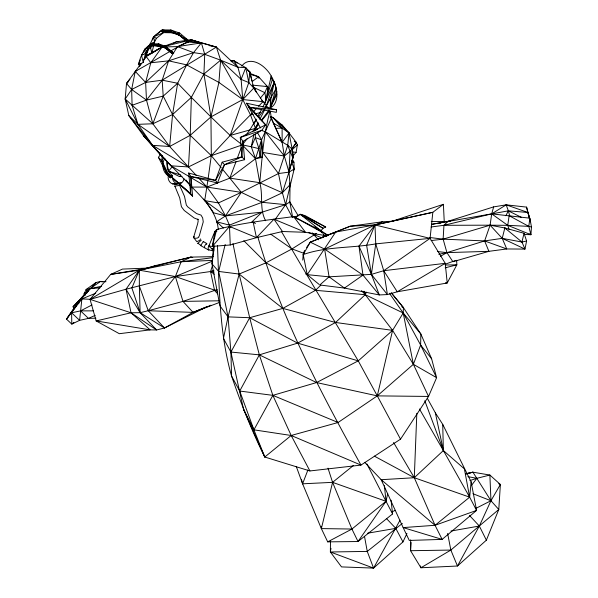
<?xml version="1.0" encoding="UTF-8"?>
<svg xmlns="http://www.w3.org/2000/svg" width="598" height="598" viewBox="0 0 598 598"><rect width="100%" height="100%" fill="white"/><g stroke="black" fill="none" stroke-linecap="round" stroke-linejoin="round"><path stroke-width="0.9" d="M241.801 66.184A25.804 16.071 60.8 0 1 269.481 73.218C274.108 80.371 277.666 88.661 276.777 97.354A25.804 16.071 60.8 0 1 270.221 107.976M410.662 539.867L410.579 550.713L420.917 567.771L457.47 566.014L486.376 540.173L498.784 509.496L500.377 484.492L489.882 475.044L472.928 472.188L465.962 473.758M330.47 541.055L330.373 551.991L341.518 566.904L373.563 568.1L402.962 541.9L406.946 533.483M292.684 217.478L289.828 201.937L290.045 184.655L288.991 172.149L290.075 151.316L287.728 145.329L289.036 132.935L282.278 125.132L272.845 117.417L270.229 116.7M276.485 109.733L248.79 107.296L265.639 124.87L261.872 130.289L242.982 141.367L244.619 159.711L224.519 164.682L215.542 180.409L190.941 176.589L192.616 196.196L190.672 193.707L190.941 176.589L188.699 173.016L215.542 180.409L217.47 182.973L224.519 164.682L241.884 156.833L242.982 141.367L240.284 137.458L265.639 124.87L246.54 103.2L276.485 109.733L276.373 112.349L248.79 107.296L246.54 103.2M217.433 245.397C219.361 289.208 219.406 333.49 231.568 376.03C241.039 403.65 251.765 430.874 264.779 457.029L291.181 435.486L338.079 422.502L377.286 395.876L413.368 364.302L420.626 345.039L420.85 334.02L403.411 307.589L391.249 292.646M256.692 92.712L253.754 88.1L249.777 71.775L245.748 67.686L237.907 67.2L220.625 60.174L203.925 74.032L191.345 97.377L190.231 135.298L188.475 166.939L196.48 175.663M276.792 94.469L270.236 107.879L270.535 98.543M271.171 78.936L271.26 76.133L272.24 79.84L274.288 82.195L276.171 88.452L270.236 107.879L271.029 97.564L274.288 82.195L262.948 106.997M225.177 244.433L218.696 271.44L228.055 316.873L230.903 352.05L243.521 409.204L264.779 457.029L309.921 470.955L360.968 465.087L400.51 439.179L428.542 396.437L413.368 364.302L403.216 313.008L403.411 307.589L391.533 293.297M427.323 398.305L435.344 412.822L442.722 424.363L471.119 481.824L476.576 510.408L442.139 539.396L435.052 525.291L414.287 477.727L416.821 413.36M212.208 248.32C211.714 249.456 212.91 251.9 213.92 250.054M529.806 219.399L526.576 207.11L506.185 204.837L493.656 206.886L448.066 221.267L443.948 225.297L443.133 239.14L446.923 252.625L452.91 261.722L488.902 251.324L506.753 248.955L524.969 249.089L526.599 241.001L524.035 233.287L504.839 227.973L490.098 225.184L443.948 225.297L431.121 226.986M214.779 233.22L214.899 231.389L216.67 229.58C241.861 222.845 267.852 220.064 293.633 216.581L296.1 216.461M411.118 542.506L410.579 550.713L450.84 550.07L498.784 509.496L490.951 500.735L472.928 472.188L465.812 473.825M524.439 234.476L530.897 234.708L531.473 227.001L529.865 218.173L491.691 213.867L431.651 224.302M154.157 43.594L154.725 40.073M163.807 46.382L176.462 41.785L191.248 39.819L216.401 47.078L220.625 60.174L218.913 82.427L210.945 116.902L211.311 155.674L208.104 178.757M302.745 260.145L303.193 254.569L304.517 250.472M197.796 219.414L198.192 221.058L197.609 223.929L193.565 237.458L196.847 241.727L199.68 240.329L200.569 238.901M190.583 185.754L159.569 153.865L143.326 135.462L128.794 115.489L125.176 99.014L126.514 83.473L141.158 63.336M270.348 111.183L271.32 118.225L261.558 139.865L260.093 156.87L255.496 158.724L229.849 178.137L206.953 187.069L191.891 187.084C203.731 199.014 216.715 211.916 218.292 229.58M213.568 246.256L211.991 263.905L219.9 305.795L228.055 316.873L223.443 338.438L230.903 352.05L231.568 376.03L239.723 391.04L253.933 429.835L264.779 457.029M214.734 233.25L214.899 231.389L208.784 246.114L213.232 249.889M322.389 233.123L320.962 230.723L323.01 228.301L325.701 227.023L305.077 215.601L300.181 214.293L298.23 215.721L289.828 201.937L285.605 204.666L262.148 202.303L241.286 192.369L206.953 187.069L170.976 165.818L143.326 135.462L170.976 165.818L188.475 166.939L211.311 155.674L230.17 135.462L248.798 82.554L249.777 71.775L247.557 70.235M160.496 154.568L158.395 157.334L161.744 160.869L170.393 177.845L167.567 175.139L161.744 160.869L162.26 155.428M265.624 220.722C259.173 209.158 263.404 195.225 259.749 182.689C262.133 158.724 263.397 134.475 270.019 111.198M471.119 481.824L469.654 497.162L476.576 510.408L435.052 525.291L403.157 527.593L381.188 479.701L364.69 462.314M306.617 247.452L310.28 242.153L335.717 232.024L374.976 224.938L432.832 212.312L392.243 221.223L382.242 221.813L374.976 224.938L375.746 243.872L383.714 270.707L397.251 291.794L445.233 263.329L383.714 270.707L371.395 274.377L329.072 276.829L319.788 284.977L344.441 288.087L379.311 294.934L387.384 294.575L397.251 291.794L447.222 282.989L445.233 263.329L430.082 238.363L432.832 212.312L443.395 204.314L444.239 221.499L439.993 223.241M95.687 293.229L81.889 298.918L79.601 320.349L71.797 324.116L66.528 319.153C74.892 305.884 85.402 294.059 95.964 282.54L100.651 281.389L105.988 281.74M443.948 225.297L491.691 213.867L507.747 225.341L530.897 234.708L528.804 226.38L529.865 218.173M214.45 245.845L211.991 263.905L218.696 271.44L239.155 274.056L265.983 262.821L292.011 248.91L316.559 233.377M207.85 180.611L204.703 200.629L225.476 215.923L230.095 226.806M437.676 251.579L446.923 252.625L488.902 251.324L484.627 240.927L490.098 225.184L491.691 213.867L493.656 206.886M319.085 284.401L307.215 274.654L303.193 254.569L310.28 242.153L324.632 249.104L362.971 275.095L379.311 294.934L371.395 274.377L375.746 243.872L430.082 238.363L383.714 270.707L387.384 294.575L371.395 274.377L358.979 246.137L374.976 224.938L392.243 221.223L443.395 204.314M256.071 130.095L250.502 114.898L242.758 99.552L241.114 79.399L237.907 67.2L216.401 47.078L201.384 42.892L193.528 52.617L186.643 64.846L177.658 83.249L172.568 114.554L169.645 146.503L188.475 166.939L152.58 145.344L128.794 115.489L137.929 124.339L169.645 146.503L190.231 135.298L210.945 116.902L242.758 99.552L253.754 88.1L253.059 85.753M330.679 550.167L330.986 548.344M208.784 246.114L212.372 246.383L214.899 231.389M293.027 155.854L296.107 152.378L297.37 144.88L296.339 142.481L289.036 132.935L272.845 117.417L270.176 117.163M197.841 219.062L198.23 219.593L194.156 217.986L184.221 210.474L181.418 206.744L179.699 197.871L174.825 186.06M292.422 217.582L285.605 204.666L282.413 192.765L259.749 182.689L255.496 158.724L251.28 146.742L253.866 134.557M254.606 131.074L255.159 128.465L258.127 122.642M296.264 466.44L302.595 483.812L321.358 528.595L327.697 541.863L358.023 541.534L386.016 501.296L387.728 493.455M275.147 219.518L285.605 204.666L294.186 169.002L293.939 162.2L292.228 158.978M400.51 439.179L377.286 395.876L392.594 330.365L403.216 313.008L389.388 293.244M271.26 76.133L264.72 103.76L272.24 79.84M431.136 240.568L443.133 239.14L490.098 225.184L502.223 238.348L524.969 249.089L521.949 242.033L524.035 233.287M169.832 51.391C165.13 44.977 156.527 47.324 150.27 44.775L157.274 44.887L158.537 43.856L164.487 47.369L172.403 53.671L173.682 53.035L165.698 46.367L158.537 43.856L151.541 43.744C143.557 47.99 140.59 56.541 138.347 64.763L143.266 62.461L145.471 53.386L147.975 49.021M206.684 244.44L206.751 243.513L203.275 241.51L200.681 245.629L208.283 249.822L213.038 250.779M384.409 485.613L386.016 501.296L351.93 529.043L321.358 528.595L332.585 482.347L328.003 468.174M241.599 144.335L230.17 135.462L210.945 116.902L203.925 74.032L204.725 54.306L201.384 42.892L191.248 39.819C172.261 49.432 154.052 61.108 135.245 71.379L131.65 89.491L125.176 99.014L137.929 124.339L152.58 145.344L169.645 146.503L152.856 123.771L146.488 100.098L145.628 82.419L150.793 62.783L145.763 55.935L151.81 53.102L153.731 45.321M506.394 228.907L504.839 227.973L502.223 238.348L506.753 248.955L484.627 240.927L443.133 239.14L429.371 237.466M327.203 235.874L305.488 232.308L282.473 231.501L256.46 237.66L230.252 244.986L212.372 246.383L216.67 229.58L216.76 231.441M269.922 100.569L270.386 98.782L269.915 100.584M273.293 123.195L282.106 128.114L289.036 132.935L293.461 155.742L288.991 172.149L282.413 192.765L262.148 202.303L225.476 215.923L216.603 221.776L223.331 227.973M293.461 155.742L288.991 172.149L278.481 173.547L241.286 192.369L218.457 202.931L204.703 200.629L203.813 199.052M173.218 53.259L173.368 52.773L171.686 53.2L164.487 47.369L157.274 44.887L151.541 43.744L144.604 49.335L143.385 52.617M203.32 241.958L203.38 241.525M242.945 145.546L255.496 158.724L261.558 139.865L257.439 132.539M293.326 170.654L294.186 169.002L291.697 161.834L292.871 157.872L291.936 148.902L296.339 142.481L294.164 141.15M199.261 235.993L203.253 221.865L202.67 217.919L200.995 215.101L196.615 213.606L187.787 206.923L186.344 205.069L184.513 196.413L179.609 185.35M289.761 183.018L290.045 184.655L282.413 192.765L278.481 173.547L287.728 145.329L265.258 131.665L261.049 130.327M177.001 183.706A6.75 5.905 83.6 0 1 172.463 175.528L168.255 175.842A6.713 5.883 83.5 0 0 172.777 183.967L181.448 182.928A6.75 5.905 83.6 0 0 184.02 178.78M274.288 82.195L265.759 107.662M212.529 265.505L210.541 271.529L214.6 290.531L217.754 293.924M163.927 46.943L162.118 46.995L145.763 55.935L148.326 48.378M148.895 46.704L153.559 36.822L162.133 29.9L170.789 29.99L179.654 33.054L189.491 41.277L201.384 42.892L177.486 46.592L165.736 46.898M215.542 180.409L222.164 162.2L241.884 156.833L244.619 159.711M152.408 39.887L153.559 36.822L163.493 32.636L173.816 32.8M155.069 35.603L160.593 31.141L169.264 31.231L170.789 29.99L178.189 34.265L187.981 42.279L177.486 46.592L168.614 60.847L162.185 80.177L163.209 96.106L152.856 123.771L137.929 124.339L132.098 105.293L131.65 89.491L126.514 83.473L129.953 79.153M236.083 161.512L229.849 178.137L241.286 192.369L225.476 215.923L213.65 212.851L205.734 201.294M237.391 158.014L241.33 147.512M353.455 465.446L332.585 482.347L351.93 529.043L358.023 541.534L392.587 513.936L386.016 501.296L332.585 482.347L302.595 483.812L307.888 470.021M213.202 256.639L190.926 257.11L181.149 261.737L175.386 276.553L148.259 310.736L140.111 312.679L131.022 312.784L96.158 320.932L90.051 299.366L110.697 274.415L122.478 269.085L148.543 268.061L139.304 270.184L110.697 274.415L148.543 268.061M268.928 108.769L262.948 101.645L253.754 88.1L248.798 82.554L241.114 79.399L245.748 67.686L233.526 60.503L230.873 60.809L233.526 60.503L237.219 63.067M270.236 107.879L276.807 91.569M140.395 59.912L138.347 64.763L139.827 64.068M145.763 55.935L148.169 50.254M232.958 243.506L239.155 274.056L249.702 317.71L230.903 352.05L259.338 354.853L297.617 343.125L335.568 322.471L365.236 294.694L366.365 292.16M243.214 145.075L251.28 146.742L255.368 137.6L255.286 133.945M447.625 533.446L450.84 550.07L457.47 566.014L479.334 526.031L490.951 500.735L500.377 484.492L498.71 483.745M259.824 119.308L264.907 109.329M505.848 215.743L508.352 210.847L506.185 204.837L491.691 213.867L508.352 210.847L527.877 212.469L529.215 216.229M241.114 79.399L220.625 60.174L204.725 54.306L193.528 52.617L168.614 60.847L150.793 62.783L162.118 46.995L151.81 53.102L149.747 44.185L154.583 41.86L156.429 38.317L163.493 32.636L160.593 31.141L172.149 32.733L181.007 35.798L178.189 34.265L169.264 31.231L162.133 29.9M402.342 523.429L367.254 551.408L330.373 551.991L373.563 568.1L399.987 520.275M245.763 135.395L249.792 129.968L256.288 119.152M258.067 115.907L261.618 109.434M257.895 237.1C281.105 317.71 320.513 392.071 360.968 465.087L291.181 435.486L253.933 429.835L272.852 395.353L316.559 382.556L358.247 360.863L392.594 330.365L365.236 294.694L361.521 290.606M276.171 88.452L264.981 108.253M161.744 160.869L163.658 157.708M193.588 237.137L194.171 236.502M382.242 221.813L350.189 226.231L335.717 232.024L307.215 274.654L305.66 273.959M139.379 66.699L141.412 63.642M144.462 59.053L145.987 56.758L162.118 46.995M200.98 245.509L197.833 243.177M150.008 46.009L151.541 43.744M291.689 149.328L296.339 142.481L294.836 141.778M210.93 305.227L204.053 308.142L164.51 327.988L156.601 329.976L131.022 312.784L90.051 299.366L126.029 289.245L139.304 270.184L156.407 265.377L190.926 257.11L192.735 257.514M94.506 284.618L95.964 282.54L86.209 289.439L84.049 293.939L85.14 295.427M253.627 124.01L256.333 120.258M258.493 117.26L263.897 109.755M294.186 169.002L288.991 172.149L284.334 156.018L282.144 142.346L289.036 132.935M143.841 59.68L145.987 56.758M90.956 299.329L81.889 298.918L66.528 319.153L77.202 304.046L71.603 312.791L71.797 324.116L73.883 322.412M258.471 124.078L252.491 131.866M261.229 120.422L268.958 110.189M471.344 485.583L476.845 478.325L489.882 475.044L490.951 500.735L475.305 508.674M278.481 173.547L262.634 152.393L262.29 157.394L260.093 156.87L258.941 148.67L255.368 137.6L261.558 139.865L262.634 152.393L284.334 156.018L290.075 151.316L291.936 148.902L287.728 145.329M242.878 144.163L247.408 138.377M260.302 98.214L264.832 92.675L267.5 86.59L258.613 76.783L250.009 73.375M258.635 124.272L255.159 128.465L230.17 135.462L252.363 112.91M261.528 120.781L269.646 111.004M172.441 166.528L168.539 171.155L179.4 176.545L181.919 176.358M212.372 246.383L229.497 226.433L256.46 237.66L273.974 219.204L305.488 232.308L293.633 216.581L320.962 230.723L327.846 235.208M253.612 111.587L256.721 108.275M258.59 106.287L262.948 101.645L261.819 100.232M320.775 285.216L315.512 290.314L282.802 308.404L249.702 317.71L228.055 316.873L239.155 274.056L282.802 308.404L335.568 322.471L392.594 330.365L413.368 364.302L436.607 377.674L428.542 396.437L377.286 395.876L316.559 382.556L259.338 354.853L249.702 317.71L297.617 343.125L358.247 360.863L377.286 395.876M251.384 222.434L262.021 212.163L285.605 204.666M85.379 292.669L84.049 293.939L85.514 292.871M92.66 285.702L95.964 282.54M382.399 481.054L381.188 479.701L414.287 477.727L443.372 450.548L442.722 424.363M158.395 157.334L167.567 175.139L168.33 174.437L190.672 193.707L188.699 173.016M292.108 149.777L297.37 144.88M210.945 116.902L191.345 97.377L172.568 114.554L152.856 123.771L125.176 99.014M132.098 105.293L146.488 100.098L163.209 96.106L177.658 83.249L191.345 97.377M209.046 249.553L208.5 249.897M209.494 245.187L208.194 247.535L208.283 249.822M171.133 51.383L173.682 53.035L164.487 47.369L165.698 46.367L166.438 47.847M186.083 40.515L187.981 42.279L178.189 34.265L179.654 33.054L177.987 32.98M143.266 62.461L141.539 55.27L142.78 54.261M81.889 298.918L73.053 306.849L74.249 308.134M188.632 41.785L191.248 39.819L199.896 42.907M252.192 81.515L258.613 76.783L258.904 78.323M126.514 83.473L127.957 82.434M90.051 299.366L139.304 270.184L190.926 257.11M450.84 550.07L420.917 567.771L420.521 565.962M231.344 61.766L233.526 60.503L237.907 67.2L236.315 66.438M440.479 256.28L446.923 252.625L484.627 240.927L502.223 238.348L521.949 242.033L526.599 241.001M295.292 217.022L300.181 214.293L323.01 228.301L302.453 215.018L325.701 227.023M213.927 270.244L210.541 271.529L175.386 276.553L126.029 289.245L140.111 312.679L164.51 327.988L193.079 312.388L207.618 306.378M204.748 247.736C203.656 247.28 205.563 243.902 206.751 243.513M136.83 70.527L135.245 71.379L145.628 82.419L162.185 80.177L177.658 83.249M327.697 541.863L351.93 529.043M173.233 43.46L176.462 41.785L178.309 41.972M92.01 304.92L80.558 310.878L71.603 312.791L79.601 320.349L88.489 318.375L95.934 318.196M272.845 117.417L271.372 118.18L282.144 142.346L282.106 128.114L272.845 117.417L271.044 117.335M295.92 216.865L298.23 215.721M141.539 55.27L145.471 53.386L144.604 49.335L152.654 45.956L146.959 50.524L144.604 49.335M392.034 511.873L395.308 510.311M446.392 222.06L450.75 220.752M455.414 260.549L444.979 264.279M95.202 315.363L88.489 318.375L80.558 310.878L93.37 310.863M212.544 261.042L175.386 276.553L139.304 270.184L131.889 287.967L140.111 312.679L156.601 329.976L150.12 329.872L119.316 333.699L96.158 320.932L150.12 329.872L131.022 312.784L126.029 289.245M310.28 242.153L335.717 232.024M321.627 237.541L350.189 226.231L374.976 224.938L430.082 238.363M217.171 289.522L182.988 301.392L148.259 310.736L139.364 286.128L139.304 270.184L181.149 261.737L212.38 257.738M204.053 308.142L193.079 312.388L148.259 310.736L164.51 327.988M219.772 302.341L193.079 312.388L182.988 301.392L175.386 276.553L217.328 291.091M163.209 96.106L172.568 114.554L190.231 135.298L211.311 155.674L241.457 145.187M179.804 185.38L174.668 186.15M150.285 267.463L156.407 265.377M261.872 130.289L240.284 137.458L241.884 156.833M469.916 480.553L476.845 478.325L467.905 476.643M201.302 240.127L197.721 243.438M465.887 474.005L472.928 472.188M303.193 254.569C326.583 246.309 351.624 248.267 375.746 243.872M445.181 267.822L456.835 264.839L456.67 260.317M164.764 46.338L191.248 39.819M250.502 114.898L253.186 114.27M254.98 113.852L260.362 112.603M101.525 286.293L86.209 289.439L87.046 292.893M438.805 254.292L446.923 252.625M255.496 158.724L262.29 157.394L261.558 139.865M431.704 224.392L450.802 220.797M173.293 52.781L171.648 53.073L172.403 53.671M450.944 531.046L479.334 526.031L486.376 540.173M172.777 183.967L176.32 183.347M367.665 533.199L395.779 528.37L402.962 541.9M178.503 183.676L174.384 184.371L179.527 183.638L178.989 183.623M179.4 176.545L181.74 176.32M100.12 287.795L89.954 288.685L77.576 302.319L77.718 304.038M178.907 183.085L181.448 182.928M181.149 261.737L212.395 260.414M270.498 116.789L275.685 128.346L282.106 128.114M182.988 301.392L219.406 300.794M445.645 265.011L456.835 264.839L447.222 282.989L445.383 282.869M431.24 221.424L444.239 221.499M490.098 225.184L507.747 225.341L528.804 226.38L531.473 227.001M163.972 46.285L165.698 46.367M187.951 42.039L201.384 42.892M403.216 313.008L420.626 345.039L436.607 377.674L431.629 358.807L420.85 334.02L403.216 313.008L365.236 294.694L315.512 290.314L265.983 262.821L243.827 240.725M252.363 85.11L267.5 86.59L268.225 89.199M307.215 274.654L329.072 276.829L344.441 288.087L362.971 275.095L358.979 246.137M209.442 45.65L216.401 47.078L162.185 80.177L146.488 100.098L131.65 89.491L145.628 82.419L168.614 60.847L186.643 64.846L218.913 82.427L242.758 99.552L262.948 101.645M291.839 151.825L296.107 152.378M150.27 44.775L159.644 46.076L157.274 44.887L166.805 48.58L164.487 47.369M214.181 272.068L210.541 271.529L214.263 274.19M259.749 182.689L229.849 178.137L222.321 169.01M291.697 161.834L293.939 162.2M190.941 176.589L217.47 182.973M251.28 146.742L258.941 148.67M216.603 221.776L229.423 225.132L262.021 212.163L225.476 215.923L218.457 202.931L206.953 187.069L198.327 177.681M250.547 74.466L258.613 76.783M257.678 129.265L255.159 128.465L255.197 130.289M180.626 175.005L168.539 171.155L166.423 160.331M506.185 204.837L527.877 212.469L530.247 221.776M374.303 456.11L414.287 477.727L469.654 497.162L464.369 468.839L443.372 450.548L419.445 408.965M102.378 282.002L100.651 281.389L89.954 288.685L77.576 302.319L78.839 303.687M280.574 124.511L282.278 125.132L283.131 126.746M304.188 253.447L292.011 248.91L270.677 234.147M177.486 46.592L193.528 52.617M308.336 232.39L322.016 237.877M181.007 35.798L169.264 31.231L172.149 32.733M472.943 493.724L490.951 500.735M266.088 86.007L267.5 86.59L267.612 93.953M529.193 234.005L530.897 234.708M338.079 422.502L272.852 395.353L239.723 391.04L259.338 354.853L272.852 395.353L291.181 435.486L309.921 470.955M315.849 228.481L320.962 230.723L300.181 214.293M253.545 87.338L264.832 92.675L266.162 99.784M521.321 217.321L508.352 210.847L509.728 215.893M401.759 306.744L403.411 307.589M156.429 38.317L153.559 36.822L154.583 41.86M528.804 226.38L509.137 215.691L507.747 225.341L509.175 229.654M295.008 217.792L293.633 216.581L327.405 235.276M326.575 236.531L323.331 234.73L325.484 236.516M248.207 70.863L249.777 71.775L251.81 80.573M293.633 216.581L297.535 218.973M314.772 226.896L320.962 230.723M178.189 34.265L189.491 41.277L184.864 38.287M255.436 223.607L253.148 222.022L256.46 237.66M193.722 237.75L195.142 238.288L197.228 238.101L198.753 237.301L198.82 236.359M159.569 153.865L160.982 154.912M168.262 175.805L166.491 174.437A11.773 10.301 82.4 0 1 164.876 158.365M172.471 175.491L170.692 174.115A11.84 10.338 82.5 0 1 167.178 162.813M504.839 227.973L521.949 242.033M381.188 479.701L435.052 525.291L469.654 497.162L443.372 450.548L424.789 400.78M312.283 232.891L318.405 239.798M88.265 291.233L86.209 289.439L87.727 291.577M167.567 175.139L165.997 172.037L190.672 193.707M165.997 172.037L192.616 196.196M182.913 37.562L184.177 38.743M230.798 227.733L229.497 226.433L230.252 244.986M222.164 162.2L224.519 164.682M386.353 518.414L395.779 528.37M469.527 515.483L479.334 526.031M185.911 179.946L190.695 185.657M211.311 155.674L221.163 167.604M420.626 345.039L431.629 358.807M265.258 131.665L284.334 156.018M273.974 219.204L282.473 231.501M281.568 231.71C306.654 275.05 332.54 317.882 358.247 360.863M168.33 174.437L170.393 177.845M393.581 442.483L414.287 477.727M248.79 107.296L260.519 127.905M220.625 60.174L242.758 99.552M254.113 87.293L255.832 90.38M366.925 463.936L386.016 501.296M253.933 429.835L243.521 409.204L243.453 407.343M275.685 128.346L282.144 142.346M290.075 151.316L292.871 157.872M373.563 568.1L367.254 551.408L364.518 536.458M364.01 291.196L365.236 294.694M289.828 201.937L290.718 204.583M301.444 479.304L302.595 483.812M526.576 207.11L527.877 212.469M435.344 412.822L443.372 450.548M245.748 67.686L248.798 82.554M371.395 274.377L366.626 245.285L374.976 224.938L324.632 249.104L329.072 276.829M391.062 500.227L392.587 513.936M151.713 51.256L151.81 53.102M139.364 286.128L140.111 312.679M321.32 526.741L321.358 528.595M80.065 299.381L73.053 306.849L85.649 293.476L80.065 299.381M442.139 539.396L409.286 540.435L403.157 527.593L442.139 539.396"/></g></svg>
